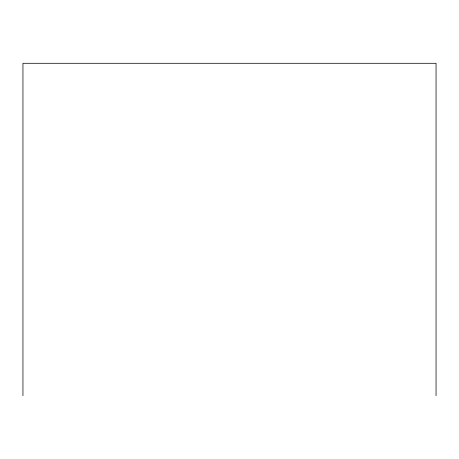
<?xml version="1.0" encoding="UTF-8"?>
<svg xmlns="http://www.w3.org/2000/svg" width="459" height="459" viewBox="0 0 459 459"><rect width="100%" height="100%" fill="white"/><g stroke="black" fill="none" stroke-linecap="round" stroke-linejoin="round"><path stroke-width="0.69" d="M436.05 395.704L436.05 63.296L22.95 63.296L22.95 395.704"/></g></svg>
